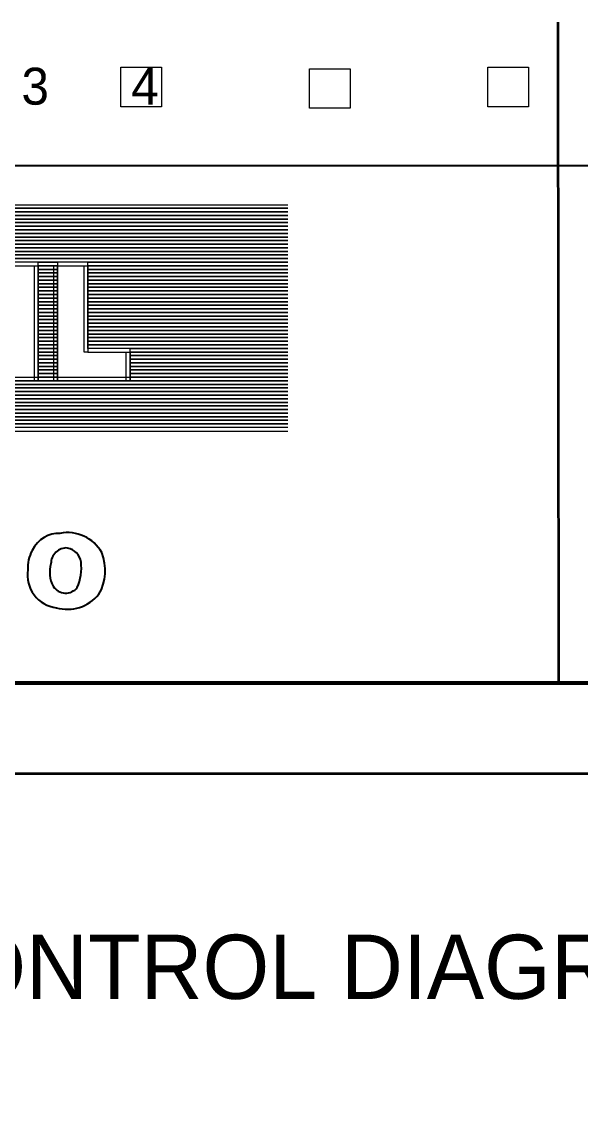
# Model space of a CAD drawing. Header units: millimetres. Extents: x 0 to 841, y 0 to 594.
# Drawn here: x 704.3 to 734.8, y 60.2 to 120.2 of the extents above; entities that cross this region are included whole.
import ezdxf

# ---------------------------------------------------------------- set-up
doc = ezdxf.new("R2010")
doc.units = ezdxf.units.MM
doc.header["$LTSCALE"] = 1.2
doc.layers.add('1', color=7, linetype='Continuous', lineweight=13)
doc.layers.add('35', color=7, linetype='Continuous', lineweight=25)

msp = doc.modelspace()

# ---------------------------------------------------------------- linework, layer by layer
at = {"layer": '1', "lineweight": 35}
for p, q in [((733.543, 120.211), (733.581, 84.166)), ((733.543, 120.211), (733.581, 84.166)), ((829.277, 79.248), (648.866, 79.248)), ((829.277, 79.248), (648.866, 79.248))]:
    msp.add_line(p, q, dxfattribs=at)
at = {"layer": '1', "lineweight": 25}
msp.add_line((648.715, 112.394), (829.268, 112.394), dxfattribs=at)
msp.add_line((648.715, 112.394), (829.268, 112.394), dxfattribs=at)
at = {"layer": '1'}
for p, q in [((659.38, 110.258), (718.832, 110.258)), ((659.38, 110.258), (718.832, 110.258)), ((659.38, 110.063), (718.832, 110.063)), ((659.38, 110.063), (718.832, 110.063)), ((659.38, 109.867), (718.832, 109.867)), ((659.38, 109.867), (718.832, 109.867)), ((667.716, 109.671), (718.832, 109.671)), ((667.716, 109.671), (718.832, 109.671)), ((667.924, 109.475), (718.832, 109.475)), ((667.924, 109.475), (718.832, 109.475)), ((668.131, 109.28), (718.832, 109.28)), ((668.131, 109.28), (718.832, 109.28)), ((668.341, 109.083), (718.832, 109.083)), ((668.341, 109.083), (718.832, 109.083)), ((668.549, 108.887), (718.832, 108.887)), ((668.549, 108.887), (718.832, 108.887)), ((668.757, 108.692), (718.832, 108.692)), ((668.757, 108.692), (718.832, 108.692)), ((668.966, 108.496), (718.832, 108.496)), ((668.966, 108.496), (718.832, 108.496)), ((669.174, 108.3), (718.832, 108.3)), ((669.174, 108.3), (718.832, 108.3)), ((669.382, 108.105), (718.832, 108.105)), ((669.382, 108.105), (718.832, 108.105)), ((669.591, 108.105), (718.832, 108.105)), ((669.591, 108.105), (718.832, 108.105)), ((669.799, 107.909), (718.832, 107.909)), ((669.799, 107.909), (718.832, 107.909)), ((670.007, 107.713), (718.832, 107.713)), ((670.007, 107.713), (718.832, 107.713)), ((670.424, 107.517), (718.832, 107.517)), ((670.424, 107.517), (718.832, 107.517)), ((678.135, 107.321), (718.832, 107.321)), ((678.135, 107.321), (718.832, 107.321)), ((707.933, 107.125), (718.832, 107.125)), ((707.933, 107.125), (718.832, 107.125)), ((707.933, 106.929), (718.832, 106.929)), ((707.933, 106.929), (718.832, 106.929)), ((707.933, 106.734), (718.832, 106.734)), ((707.933, 106.734), (718.832, 106.734)), ((707.933, 106.538), (718.832, 106.538)), ((707.933, 106.538), (718.832, 106.538)), ((707.933, 106.342), (718.832, 106.342)), ((707.933, 106.342), (718.832, 106.342)), ((707.933, 106.146), (718.832, 106.146)), ((707.933, 106.146), (718.832, 106.146)), ((707.933, 105.95), (718.832, 105.95)), ((707.933, 105.95), (718.832, 105.95)), ((707.933, 105.754), (718.832, 105.754)), ((707.933, 105.754), (718.832, 105.754)), ((707.933, 105.558), (718.832, 105.558)), ((707.933, 105.558), (718.832, 105.558)), ((707.933, 105.363), (718.832, 105.363)), ((707.933, 105.363), (718.832, 105.363)), ((707.933, 105.167), (718.832, 105.167)), ((707.933, 105.167), (718.832, 105.167)), ((707.933, 104.971), (718.832, 104.971)), ((707.933, 104.971), (718.832, 104.971)), ((707.933, 104.775), (718.832, 104.775)), ((707.933, 104.775), (718.832, 104.775)), ((707.933, 104.58), (718.832, 104.58)), ((707.933, 104.58), (718.832, 104.58)), ((707.933, 104.383), (718.832, 104.383)), ((707.933, 104.383), (718.832, 104.383)), ((707.933, 104.187), (718.832, 104.187)), ((707.933, 104.187), (718.832, 104.187)), ((707.933, 103.992), (718.832, 103.992)), ((707.933, 103.992), (718.832, 103.992)), ((707.933, 103.796), (718.832, 103.796)), ((707.933, 103.796), (718.832, 103.796)), ((707.933, 103.6), (718.832, 103.6)), ((707.933, 103.6), (718.832, 103.6)), ((707.933, 103.404), (718.832, 103.404)), ((707.933, 103.404), (718.832, 103.404)), ((707.933, 103.209), (718.832, 103.209)), ((707.933, 103.209), (718.832, 103.209)), ((707.933, 103.013), (718.832, 103.013)), ((707.933, 103.013), (718.832, 103.013)), ((707.933, 102.817), (718.832, 102.817)), ((707.933, 102.817), (718.832, 102.817)), ((707.933, 102.621), (718.832, 102.621)), ((707.933, 102.621), (718.832, 102.621)), ((710.226, 102.425), (718.832, 102.425)), ((710.226, 102.425), (718.832, 102.425)), ((710.226, 102.229), (718.832, 102.229)), ((710.226, 102.229), (718.832, 102.229)), ((710.226, 102.034), (718.832, 102.034)), ((710.226, 102.034), (718.832, 102.034)), ((710.226, 101.838), (718.832, 101.838)), ((710.226, 101.838), (718.832, 101.838)), ((710.226, 101.642), (718.832, 101.642)), ((710.226, 101.642), (718.832, 101.642)), ((710.226, 101.446), (718.832, 101.446)), ((710.226, 101.446), (718.832, 101.446)), ((710.226, 101.25), (718.832, 101.25)), ((710.226, 101.25), (718.832, 101.25)), ((710.226, 101.054), (718.832, 101.054)), ((710.226, 101.054), (718.832, 101.054)), ((670.217, 100.467), (718.832, 100.467)), ((670.217, 100.467), (718.832, 100.467)), ((670.424, 100.467), (718.832, 100.467)), ((670.424, 100.467), (718.832, 100.467)), ((678.343, 100.663), (718.832, 100.663)), ((678.343, 100.663), (718.832, 100.663)), ((710.226, 100.858), (718.832, 100.858)), ((710.226, 100.858), (718.832, 100.858)), ((668.757, 99.683), (718.832, 99.683)), ((668.757, 99.683), (718.832, 99.683)), ((669.174, 99.88), (718.832, 99.88)), ((669.174, 99.88), (718.832, 99.88)), ((669.591, 100.075), (718.832, 100.075)), ((669.591, 100.075), (718.832, 100.075)), ((669.799, 100.271), (718.832, 100.271)), ((669.799, 100.271), (718.832, 100.271)), ((659.38, 99.487), (718.832, 99.487)), ((659.38, 99.487), (718.832, 99.487)), ((659.38, 99.292), (718.832, 99.292)), ((659.38, 99.292), (718.832, 99.292)), ((659.38, 99.096), (718.832, 99.096)), ((659.38, 99.096), (718.832, 99.096)), ((667.924, 99.487), (718.832, 99.487)), ((667.924, 99.487), (718.832, 99.487)), ((659.38, 98.9), (718.832, 98.9)), ((659.38, 98.9), (718.832, 98.9)), ((659.38, 98.704), (718.832, 98.704)), ((659.38, 98.704), (718.832, 98.704)), ((659.38, 98.509), (718.832, 98.509)), ((659.38, 98.509), (718.832, 98.509)), ((659.38, 98.313), (718.832, 98.313)), ((659.38, 98.313), (718.832, 98.313))]:
    msp.add_line(p, q, dxfattribs=at)
for points in [[(709.734, 117.744), (711.945, 117.744), (711.945, 115.599), (709.734, 115.599)], [(709.734, 117.744), (711.945, 117.744), (711.945, 115.599), (709.734, 115.599)], [(729.731, 117.744), (731.942, 117.744), (731.942, 115.599), (729.731, 115.599)], [(729.731, 117.744), (731.942, 117.744), (731.942, 115.599), (729.731, 115.599)], [(720.005, 117.669), (722.216, 117.669), (722.216, 115.524), (720.005, 115.524)], [(720.005, 117.669), (722.216, 117.669), (722.216, 115.524), (720.005, 115.524)], [(705.224, 107.125), (703.558, 107.125), (703.558, 106.929), (705.224, 106.929)], [(705.224, 107.125), (703.558, 107.125), (703.558, 106.929), (705.224, 106.929)], [(705.017, 100.663), (705.017, 106.929), (705.224, 106.929), (705.224, 100.663)], [(705.017, 100.663), (705.017, 106.929), (705.224, 106.929), (705.224, 100.663)], [(705.224, 107.125), (706.267, 107.125), (706.267, 106.929), (705.224, 106.929)], [(705.224, 107.125), (706.267, 107.125), (706.267, 106.929), (705.224, 106.929)], [(705.224, 106.929), (706.267, 106.929), (706.267, 106.734), (705.224, 106.734)], [(705.224, 106.929), (706.267, 106.929), (706.267, 106.734), (705.224, 106.734)], [(705.224, 106.929), (706.267, 106.929), (706.267, 106.734), (705.224, 106.734)], [(705.224, 106.929), (706.267, 106.929), (706.267, 106.734), (705.224, 106.734)], [(706.059, 106.929), (706.059, 100.663), (706.267, 100.663), (706.267, 106.929)], [(706.059, 106.929), (706.059, 100.663), (706.267, 100.663), (706.267, 106.929)], [(707.933, 107.125), (706.267, 107.125), (706.267, 106.929), (707.933, 106.929)], [(707.933, 107.125), (706.267, 107.125), (706.267, 106.929), (707.933, 106.929)], [(707.725, 102.229), (707.725, 106.929), (707.933, 106.929), (707.933, 102.229)], [(707.725, 102.229), (707.725, 106.929), (707.933, 106.929), (707.933, 102.229)], [(705.224, 106.734), (706.267, 106.734), (706.267, 106.538), (705.224, 106.538)], [(705.224, 106.734), (706.267, 106.734), (706.267, 106.538), (705.224, 106.538)], [(705.224, 106.538), (706.267, 106.538), (706.267, 106.342), (705.224, 106.342)], [(705.224, 106.538), (706.267, 106.538), (706.267, 106.342), (705.224, 106.342)], [(705.224, 106.342), (706.267, 106.342), (706.267, 106.146), (705.224, 106.146)], [(705.224, 106.342), (706.267, 106.342), (706.267, 106.146), (705.224, 106.146)], [(705.224, 106.146), (706.267, 106.146), (706.267, 105.95), (705.224, 105.95)], [(705.224, 106.146), (706.267, 106.146), (706.267, 105.95), (705.224, 105.95)], [(705.224, 105.95), (706.267, 105.95), (706.267, 105.754), (705.224, 105.754)], [(705.224, 105.95), (706.267, 105.95), (706.267, 105.754), (705.224, 105.754)], [(705.224, 105.95), (706.267, 105.95), (706.267, 105.754), (705.224, 105.754)], [(705.224, 105.95), (706.267, 105.95), (706.267, 105.754), (705.224, 105.754)], [(705.224, 105.754), (706.267, 105.754), (706.267, 105.558), (705.224, 105.558)], [(705.224, 105.754), (706.267, 105.754), (706.267, 105.558), (705.224, 105.558)], [(705.224, 105.558), (706.267, 105.558), (706.267, 105.363), (705.224, 105.363)], [(705.224, 105.558), (706.267, 105.558), (706.267, 105.363), (705.224, 105.363)], [(705.224, 105.363), (706.267, 105.363), (706.267, 105.167), (705.224, 105.167)], [(705.224, 105.363), (706.267, 105.363), (706.267, 105.167), (705.224, 105.167)], [(705.224, 105.167), (706.267, 105.167), (706.267, 104.971), (705.224, 104.971)], [(705.224, 105.167), (706.267, 105.167), (706.267, 104.971), (705.224, 104.971)], [(705.224, 104.971), (706.267, 104.971), (706.267, 104.775), (705.224, 104.775)], [(705.224, 104.971), (706.267, 104.971), (706.267, 104.775), (705.224, 104.775)], [(705.224, 104.775), (706.267, 104.775), (706.267, 104.58), (705.224, 104.58)], [(705.224, 104.775), (706.267, 104.775), (706.267, 104.58), (705.224, 104.58)], [(705.224, 104.775), (706.267, 104.775), (706.267, 104.58), (705.224, 104.58)], [(705.224, 104.775), (706.267, 104.775), (706.267, 104.58), (705.224, 104.58)], [(705.224, 104.58), (706.267, 104.58), (706.267, 104.383), (705.224, 104.383)], [(705.224, 104.58), (706.267, 104.58), (706.267, 104.383), (705.224, 104.383)], [(705.224, 104.383), (706.267, 104.383), (706.267, 104.187), (705.224, 104.187)], [(705.224, 104.383), (706.267, 104.383), (706.267, 104.187), (705.224, 104.187)], [(705.224, 104.187), (706.267, 104.187), (706.267, 103.992), (705.224, 103.992)], [(705.224, 104.187), (706.267, 104.187), (706.267, 103.992), (705.224, 103.992)], [(705.224, 103.992), (706.267, 103.992), (706.267, 103.796), (705.224, 103.796)], [(705.224, 103.992), (706.267, 103.992), (706.267, 103.796), (705.224, 103.796)], [(705.224, 103.796), (706.267, 103.796), (706.267, 103.6), (705.224, 103.6)], [(705.224, 103.796), (706.267, 103.796), (706.267, 103.6), (705.224, 103.6)], [(705.224, 103.796), (706.267, 103.796), (706.267, 103.6), (705.224, 103.6)], [(705.224, 103.796), (706.267, 103.796), (706.267, 103.6), (705.224, 103.6)], [(705.224, 103.6), (706.267, 103.6), (706.267, 103.404), (705.224, 103.404)], [(705.224, 103.6), (706.267, 103.6), (706.267, 103.404), (705.224, 103.404)], [(705.224, 103.404), (706.267, 103.404), (706.267, 103.209), (705.224, 103.209)], [(705.224, 103.404), (706.267, 103.404), (706.267, 103.209), (705.224, 103.209)], [(705.224, 103.209), (706.267, 103.209), (706.267, 103.013), (705.224, 103.013)], [(705.224, 103.209), (706.267, 103.209), (706.267, 103.013), (705.224, 103.013)], [(705.224, 103.013), (706.267, 103.013), (706.267, 102.817), (705.224, 102.817)], [(705.224, 103.013), (706.267, 103.013), (706.267, 102.817), (705.224, 102.817)], [(705.224, 102.817), (706.267, 102.817), (706.267, 102.621), (705.224, 102.621)], [(705.224, 102.817), (706.267, 102.817), (706.267, 102.621), (705.224, 102.621)], [(705.224, 102.621), (706.267, 102.621), (706.267, 102.425), (705.224, 102.425)], [(705.224, 102.621), (706.267, 102.621), (706.267, 102.425), (705.224, 102.425)], [(705.224, 102.621), (706.267, 102.621), (706.267, 102.425), (705.224, 102.425)], [(705.224, 102.621), (706.267, 102.621), (706.267, 102.425), (705.224, 102.425)], [(705.224, 102.425), (706.267, 102.425), (706.267, 102.229), (705.224, 102.229)], [(705.224, 102.425), (706.267, 102.425), (706.267, 102.229), (705.224, 102.229)], [(705.224, 102.229), (706.267, 102.229), (706.267, 102.034), (705.224, 102.034)], [(705.224, 102.229), (706.267, 102.229), (706.267, 102.034), (705.224, 102.034)], [(710.226, 102.425), (707.933, 102.425), (707.933, 102.229), (710.226, 102.229)], [(710.226, 102.425), (707.933, 102.425), (707.933, 102.229), (710.226, 102.229)], [(710.018, 100.663), (710.018, 102.229), (710.226, 102.229), (710.226, 100.663)], [(710.018, 100.663), (710.018, 102.229), (710.226, 102.229), (710.226, 100.663)], [(705.224, 102.034), (706.267, 102.034), (706.267, 101.838), (705.224, 101.838)], [(705.224, 102.034), (706.267, 102.034), (706.267, 101.838), (705.224, 101.838)], [(705.224, 101.838), (706.267, 101.838), (706.267, 101.642), (705.224, 101.642)], [(705.224, 101.838), (706.267, 101.838), (706.267, 101.642), (705.224, 101.642)], [(705.224, 101.642), (706.267, 101.642), (706.267, 101.446), (705.224, 101.446)], [(705.224, 101.642), (706.267, 101.642), (706.267, 101.446), (705.224, 101.446)], [(705.224, 101.642), (706.267, 101.642), (706.267, 101.446), (705.224, 101.446)], [(705.224, 101.642), (706.267, 101.642), (706.267, 101.446), (705.224, 101.446)], [(705.224, 101.446), (706.267, 101.446), (706.267, 101.25), (705.224, 101.25)], [(705.224, 101.446), (706.267, 101.446), (706.267, 101.25), (705.224, 101.25)], [(705.224, 101.25), (706.267, 101.25), (706.267, 101.054), (705.224, 101.054)], [(705.224, 101.25), (706.267, 101.25), (706.267, 101.054), (705.224, 101.054)], [(705.224, 101.054), (706.267, 101.054), (706.267, 100.858), (705.224, 100.858)], [(705.224, 101.054), (706.267, 101.054), (706.267, 100.858), (705.224, 100.858)], [(703.558, 100.858), (705.224, 100.858), (705.224, 100.663), (703.558, 100.663)], [(703.558, 100.858), (705.224, 100.858), (705.224, 100.663), (703.558, 100.663)], [(705.224, 100.858), (706.267, 100.858), (706.267, 100.663), (705.224, 100.663)], [(705.224, 100.858), (706.267, 100.858), (706.267, 100.663), (705.224, 100.663)], [(706.267, 100.858), (710.226, 100.858), (710.226, 100.663), (706.267, 100.663)], [(706.267, 100.858), (710.226, 100.858), (710.226, 100.663), (706.267, 100.663)]]:
    msp.add_lwpolyline(points, close=True, dxfattribs=at)
for points in [[(718.832, 110.063), (659.38, 110.063), (659.38, 110.258), (718.832, 110.258)], [(718.832, 110.063), (659.38, 110.063), (659.38, 110.258)], [(718.832, 110.063), (659.38, 110.063), (659.38, 110.258), (718.832, 110.258)], [(718.832, 110.063), (659.38, 110.063), (659.38, 110.258)], [(718.832, 109.867), (659.38, 109.867), (659.38, 110.063)], [(718.832, 109.867), (659.38, 109.867), (659.38, 110.063)], [(718.832, 109.671), (659.38, 109.671), (659.38, 109.867)], [(718.832, 109.671), (659.38, 109.671), (659.38, 109.867)], [(718.832, 109.475), (667.716, 109.475), (667.716, 109.671)], [(718.832, 109.475), (667.716, 109.475), (667.716, 109.671)], [(718.832, 109.28), (667.924, 109.28), (667.924, 109.475)], [(718.832, 109.28), (667.924, 109.28), (667.924, 109.475)], [(718.832, 109.083), (668.131, 109.083), (668.131, 109.28), (718.832, 109.28)], [(718.832, 109.083), (668.131, 109.083), (668.131, 109.28)], [(718.832, 109.083), (668.131, 109.083), (668.131, 109.28), (718.832, 109.28)], [(718.832, 109.083), (668.131, 109.083), (668.131, 109.28)], [(718.832, 108.887), (668.341, 108.887), (668.341, 109.083)], [(718.832, 108.887), (668.341, 108.887), (668.341, 109.083)], [(718.832, 108.692), (668.549, 108.692), (668.549, 108.887)], [(718.832, 108.692), (668.549, 108.692), (668.549, 108.887)], [(718.832, 108.496), (668.757, 108.496), (668.757, 108.692)], [(718.832, 108.496), (668.757, 108.496), (668.757, 108.692)], [(718.832, 108.3), (668.966, 108.3), (668.966, 108.496)], [(718.832, 108.3), (668.966, 108.3), (668.966, 108.496)], [(718.832, 108.105), (669.174, 108.105), (669.174, 108.3)], [(718.832, 108.105), (669.174, 108.105), (669.174, 108.3)], [(718.832, 107.909), (669.382, 107.909), (669.382, 108.105)], [(718.832, 107.909), (669.382, 107.909), (669.382, 108.105)], [(718.832, 107.909), (669.591, 107.909), (669.591, 108.105)], [(718.832, 107.909), (669.591, 107.909), (669.591, 108.105)], [(718.832, 107.713), (669.799, 107.713), (669.799, 107.909)], [(718.832, 107.713), (669.799, 107.713), (669.799, 107.909)], [(718.832, 107.517), (670.007, 107.517), (670.007, 107.713)], [(718.832, 107.517), (670.007, 107.517), (670.007, 107.713)], [(718.832, 107.321), (670.424, 107.321), (670.424, 107.517)], [(718.832, 107.321), (670.424, 107.321), (670.424, 107.517)], [(718.832, 107.125), (678.135, 107.125), (678.135, 107.321)], [(718.832, 107.125), (678.135, 107.125), (678.135, 107.321)], [(718.832, 106.929), (707.933, 106.929), (707.933, 107.125)], [(718.832, 106.929), (707.933, 106.929), (707.933, 107.125)], [(718.832, 106.734), (707.933, 106.734), (707.933, 106.929), (718.832, 106.929)], [(718.832, 106.734), (707.933, 106.734), (707.933, 106.929)], [(718.832, 106.734), (707.933, 106.734), (707.933, 106.929), (718.832, 106.929)], [(718.832, 106.734), (707.933, 106.734), (707.933, 106.929)], [(718.832, 106.538), (707.933, 106.538), (707.933, 106.734)], [(718.832, 106.538), (707.933, 106.538), (707.933, 106.734)], [(718.832, 106.342), (707.933, 106.342), (707.933, 106.538)], [(718.832, 106.342), (707.933, 106.342), (707.933, 106.538)], [(718.832, 106.146), (707.933, 106.146), (707.933, 106.342)], [(718.832, 106.146), (707.933, 106.146), (707.933, 106.342)], [(718.832, 105.95), (707.933, 105.95), (707.933, 106.146)], [(718.832, 105.95), (707.933, 105.95), (707.933, 106.146)], [(718.832, 105.754), (707.933, 105.754), (707.933, 105.95), (718.832, 105.95)], [(718.832, 105.754), (707.933, 105.754), (707.933, 105.95)], [(718.832, 105.754), (707.933, 105.754), (707.933, 105.95), (718.832, 105.95)], [(718.832, 105.754), (707.933, 105.754), (707.933, 105.95)], [(718.832, 105.558), (707.933, 105.558), (707.933, 105.754)], [(718.832, 105.558), (707.933, 105.558), (707.933, 105.754)], [(718.832, 105.363), (707.933, 105.363), (707.933, 105.558)], [(718.832, 105.363), (707.933, 105.363), (707.933, 105.558)], [(718.832, 105.167), (707.933, 105.167), (707.933, 105.363)], [(718.832, 105.167), (707.933, 105.167), (707.933, 105.363)], [(718.832, 104.971), (707.933, 104.971), (707.933, 105.167)], [(718.832, 104.971), (707.933, 104.971), (707.933, 105.167)], [(718.832, 104.775), (707.933, 104.775), (707.933, 104.971)], [(718.832, 104.775), (707.933, 104.775), (707.933, 104.971)], [(718.832, 104.58), (707.933, 104.58), (707.933, 104.775), (718.832, 104.775)], [(718.832, 104.58), (707.933, 104.58), (707.933, 104.775)], [(718.832, 104.58), (707.933, 104.58), (707.933, 104.775), (718.832, 104.775)], [(718.832, 104.58), (707.933, 104.58), (707.933, 104.775)], [(718.832, 104.383), (707.933, 104.383), (707.933, 104.58)], [(718.832, 104.383), (707.933, 104.383), (707.933, 104.58)], [(718.832, 104.187), (707.933, 104.187), (707.933, 104.383)], [(718.832, 104.187), (707.933, 104.187), (707.933, 104.383)], [(718.832, 103.992), (707.933, 103.992), (707.933, 104.187)], [(718.832, 103.992), (707.933, 103.992), (707.933, 104.187)], [(718.832, 103.796), (707.933, 103.796), (707.933, 103.992)], [(718.832, 103.796), (707.933, 103.796), (707.933, 103.992)], [(718.832, 103.6), (707.933, 103.6), (707.933, 103.796), (718.832, 103.796)], [(718.832, 103.6), (707.933, 103.6), (707.933, 103.796)], [(718.832, 103.6), (707.933, 103.6), (707.933, 103.796), (718.832, 103.796)], [(718.832, 103.6), (707.933, 103.6), (707.933, 103.796)], [(718.832, 103.404), (707.933, 103.404), (707.933, 103.6)], [(718.832, 103.404), (707.933, 103.404), (707.933, 103.6)], [(718.832, 103.209), (707.933, 103.209), (707.933, 103.404)], [(718.832, 103.209), (707.933, 103.209), (707.933, 103.404)], [(718.832, 103.013), (707.933, 103.013), (707.933, 103.209)], [(718.832, 103.013), (707.933, 103.013), (707.933, 103.209)], [(718.832, 102.817), (707.933, 102.817), (707.933, 103.013)], [(718.832, 102.817), (707.933, 102.817), (707.933, 103.013)], [(718.832, 102.621), (707.933, 102.621), (707.933, 102.817)], [(718.832, 102.621), (707.933, 102.621), (707.933, 102.817)], [(718.832, 102.425), (707.933, 102.425), (707.933, 102.621), (718.832, 102.621)], [(718.832, 102.425), (707.933, 102.425), (707.933, 102.621)], [(718.832, 102.425), (707.933, 102.425), (707.933, 102.621), (718.832, 102.621)], [(718.832, 102.425), (707.933, 102.425), (707.933, 102.621)], [(718.832, 102.229), (710.226, 102.229), (710.226, 102.425)], [(718.832, 102.229), (710.226, 102.229), (710.226, 102.425)], [(718.832, 102.034), (710.226, 102.034), (710.226, 102.229)], [(718.832, 102.034), (710.226, 102.034), (710.226, 102.229)], [(718.832, 101.838), (710.226, 101.838), (710.226, 102.034)], [(718.832, 101.838), (710.226, 101.838), (710.226, 102.034)], [(718.832, 101.642), (710.226, 101.642), (710.226, 101.838)], [(718.832, 101.642), (710.226, 101.642), (710.226, 101.838)], [(718.832, 101.446), (710.226, 101.446), (710.226, 101.642), (718.832, 101.642)], [(718.832, 101.446), (710.226, 101.446), (710.226, 101.642)], [(718.832, 101.446), (710.226, 101.446), (710.226, 101.642), (718.832, 101.642)], [(718.832, 101.446), (710.226, 101.446), (710.226, 101.642)], [(718.832, 101.25), (710.226, 101.25), (710.226, 101.446)], [(718.832, 101.25), (710.226, 101.25), (710.226, 101.446)], [(718.832, 101.054), (710.226, 101.054), (710.226, 101.25)], [(718.832, 101.054), (710.226, 101.054), (710.226, 101.25)], [(718.832, 100.858), (710.226, 100.858), (710.226, 101.054)], [(718.832, 100.858), (710.226, 100.858), (710.226, 101.054)], [(718.832, 100.271), (670.217, 100.271), (670.217, 100.467)], [(718.832, 100.271), (670.217, 100.271), (670.217, 100.467)], [(718.832, 100.271), (670.424, 100.271), (670.424, 100.467)], [(718.832, 100.271), (670.424, 100.271), (670.424, 100.467)], [(718.832, 100.467), (678.343, 100.467), (678.343, 100.663)], [(718.832, 100.467), (678.343, 100.467), (678.343, 100.663)], [(718.832, 100.663), (710.226, 100.663), (710.226, 100.858)], [(718.832, 100.663), (710.226, 100.663), (710.226, 100.858)], [(718.832, 99.487), (668.757, 99.487), (668.757, 99.683)], [(718.832, 99.487), (668.757, 99.487), (668.757, 99.683)], [(718.832, 99.683), (669.174, 99.683), (669.174, 99.88)], [(718.832, 99.683), (669.174, 99.683), (669.174, 99.88)], [(718.832, 99.88), (669.591, 99.88), (669.591, 100.075)], [(718.832, 99.88), (669.591, 99.88), (669.591, 100.075)], [(718.832, 100.075), (669.799, 100.075), (669.799, 100.271)], [(718.832, 100.075), (669.799, 100.075), (669.799, 100.271)], [(718.832, 99.292), (659.38, 99.292), (659.38, 99.487)], [(718.832, 99.292), (659.38, 99.292), (659.38, 99.487)], [(718.832, 99.096), (659.38, 99.096), (659.38, 99.292)], [(718.832, 99.096), (659.38, 99.096), (659.38, 99.292)], [(718.832, 98.9), (659.38, 98.9), (659.38, 99.096)], [(718.832, 98.9), (659.38, 98.9), (659.38, 99.096)], [(718.832, 99.292), (667.924, 99.292), (667.924, 99.487)], [(718.832, 99.292), (667.924, 99.292), (667.924, 99.487)], [(718.832, 98.704), (659.38, 98.704), (659.38, 98.9)], [(718.832, 98.704), (659.38, 98.704), (659.38, 98.9)], [(718.832, 98.509), (659.38, 98.509), (659.38, 98.704)], [(718.832, 98.509), (659.38, 98.509), (659.38, 98.704)], [(718.832, 98.313), (659.38, 98.313), (659.38, 98.509)], [(718.832, 98.313), (659.38, 98.313), (659.38, 98.509)], [(718.832, 98.117), (659.38, 98.117), (659.38, 98.313), (718.832, 98.313)], [(718.832, 98.117), (659.38, 98.117), (659.38, 98.313)], [(718.832, 98.117), (659.38, 98.117), (659.38, 98.313), (718.832, 98.313)], [(718.832, 98.117), (659.38, 98.117), (659.38, 98.313)], [(718.832, 98.117), (659.38, 98.117), (659.38, 97.921), (718.832, 97.921)], [(718.832, 98.117), (659.38, 98.117), (659.38, 97.921), (718.832, 97.921)]]:
    msp.add_lwpolyline(points, dxfattribs=at)
at = {"layer": '1', "lineweight": 35}
msp.add_lwpolyline([(648.803, 84.205), (829.263, 84.205), (829.263, 10.382), (648.803, 10.382)], close=True, dxfattribs=at)
at = {"layer": '1', "lineweight": 53}
msp.add_lwpolyline([(648.803, 84.205), (829.263, 84.205), (829.263, 10.382), (648.803, 10.382)], close=True, dxfattribs=at)
at = {"layer": '35'}
for centre, radius, start, end in [((706.83, 90.269), 2.119, 29.01886, 101.41455), ((706.603, 90.487), 1.945, 151.76425, 183.92772), ((706.768, 90.701), 0.849, 86.31913, 180.84996), ((706.647, 90.642), 0.922, 8.78795, 79.05747), ((706.311, 90.319), 2.566, 329.87636, 22.40658), ((707.419, 90.222), 1.571, 162.74117, 208.91483), ((704.858, 90.477), 2.718, 336.48716, 6.46093), ((706.416, 90.06), 1.777, 170.49118, 263.37906), ((706.722, 89.899), 0.806, 212.78491, 321.12205), ((706.815, 90.413), 2.203, 254.07751, 321.15666)]:
    msp.add_arc(centre, radius, start, end, dxfattribs=at)
msp.add_ellipse((706.313, 90.292), major_axis=(0, 2.058), ratio=0.822978, start_param=6.225398, end_param=7.281168, dxfattribs=at)

# ---------------------------------------------------------------- texts
at = {"layer": '1'}
msp.add_text('Acceptance Code:  1      1B      2A      2      3      4  ', height=2.013, dxfattribs=at).set_placement((653.29, 115.709))
msp.add_text('Acceptance Code:  1      1B      2A      2      3      4  ', height=2.013, dxfattribs=at).set_placement((653.29, 115.709))
at = {"layer": '35'}
msp.add_text('SYSTEM CONTROL DIAGRAM', height=3.5, dxfattribs=at).set_placement((676.992, 66.976))

doc.saveas('drawing.dxf')
